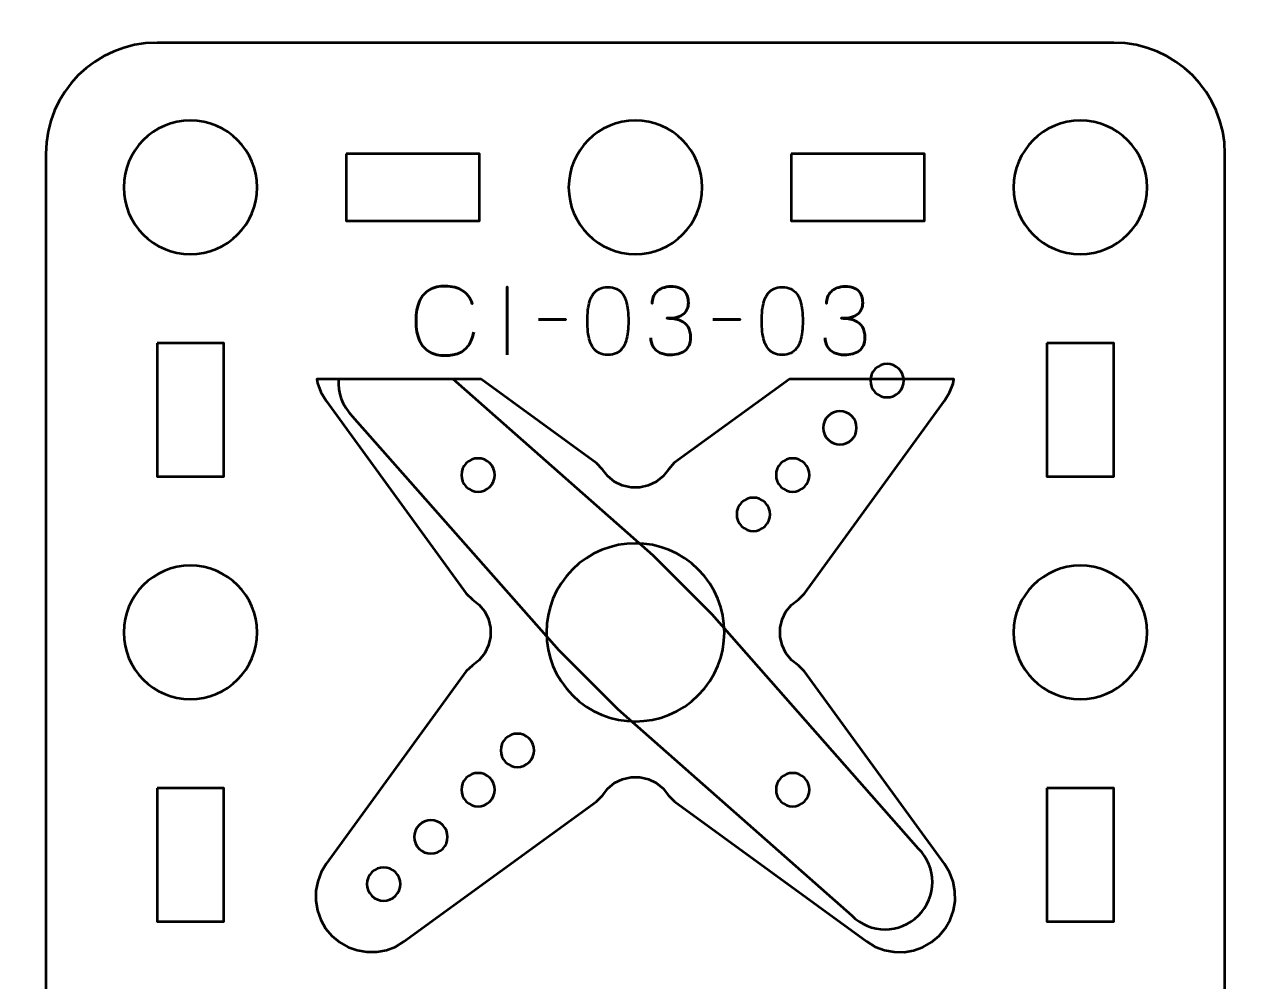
# Model space of a CAD drawing. Header units: centimetres. Extents: x -21 to 0, y -29.7 to 0.
# Drawn here: x -17.05 to -11.5, y -23.82 to -19.52 of the extents above; entities that cross this region are included whole.
import ezdxf

# ---------------------------------------------------------------- set-up
doc = ezdxf.new("R2010")
doc.units = ezdxf.units.CM
doc.header["$MEASUREMENT"] = 0
doc.layers.add('Layer 1', color=7, linetype='Continuous')

msp = doc.modelspace()

# ---------------------------------------------------------------- linework, layer by layer
at = {"layer": 'Layer 1', "color": 22, "lineweight": 53}
msp.add_open_spline([(-21.00003, -29.19995), (-21.00003, -29.19995), (-21.00003, -0.49992), (-21.00003, -0.49992), (-21.00003, -0.49992), (-21.00003, -0.22295), (-20.77694, 0.00004), (-20.49994, 0.00004), (-20.49994, 0.00004), (-20.49994, 0.00004), (-0.50008, 0.00004), (-0.50008, 0.00004), (-0.50008, 0.00004), (-0.22294, 0.00004), (0.00002, -0.22295), (0.00002, -0.49992), (0.00002, -0.49992), (0.00002, -0.49992), (0.00002, -29.19995), (0.00002, -29.19995), (0.00002, -29.19995), (0.00002, -29.47695), (-0.22294, -29.70004), (-0.50008, -29.70004), (-0.50008, -29.70004), (-0.50008, -29.70004), (-20.49994, -29.70004), (-20.49994, -29.70004), (-20.49994, -29.70004), (-20.77694, -29.70004), (-21.00003, -29.47695), (-21.00003, -29.19995)], degree=3, knots=[0, 0, 0, 0, 0.125, 0.125, 0.125, 0.125, 0.25, 0.25, 0.25, 0.25, 0.375, 0.375, 0.375, 0.375, 0.5, 0.5, 0.5, 0.5, 0.625, 0.625, 0.625, 0.625, 0.75, 0.75, 0.75, 0.75, 0.875, 0.875, 0.875, 0.875, 1, 1, 1, 1], dxfattribs=at)
at = {"layer": 'Layer 1', "color": 2, "lineweight": 53}
msp.add_open_spline([(-16.44994, -19.59997), (-16.44994, -19.59997), (-12.15007, -19.59997), (-12.15007, -19.59997), (-12.15007, -19.59997), (-11.87293, -19.59997), (-11.64997, -19.82306), (-11.64997, -20.10006), (-11.64997, -20.10006), (-11.64997, -20.10006), (-11.64997, -24.39993), (-11.64997, -24.39993), (-11.64997, -24.39993), (-11.64997, -24.67707), (-11.87293, -24.90003), (-12.15007, -24.90003), (-12.15007, -24.90003), (-12.15007, -24.90003), (-16.44994, -24.90003), (-16.44994, -24.90003), (-16.44994, -24.90003), (-16.72694, -24.90003), (-16.95003, -24.67707), (-16.95003, -24.39993), (-16.95003, -24.39993), (-16.95003, -24.39993), (-16.95003, -20.10006), (-16.95003, -20.10006), (-16.95003, -20.10006), (-16.95003, -19.82306), (-16.72694, -19.59997), (-16.44994, -19.59997)], degree=3, knots=[0, 0, 0, 0, 0.125, 0.125, 0.125, 0.125, 0.25, 0.25, 0.25, 0.25, 0.375, 0.375, 0.375, 0.375, 0.5, 0.5, 0.5, 0.5, 0.625, 0.625, 0.625, 0.625, 0.75, 0.75, 0.75, 0.75, 0.875, 0.875, 0.875, 0.875, 1, 1, 1, 1], dxfattribs=at)
at = {"layer": 'Layer 1', "lineweight": 53}
for points in [[(-16, -20.25), (-16, -20.41577), (-16.13423, -20.55), (-16.30001, -20.55), (-16.30001, -20.55), (-16.46567, -20.55), (-16.60001, -20.41577), (-16.60001, -20.25), (-16.60001, -20.25), (-16.60001, -20.08433), (-16.46567, -19.94999), (-16.30001, -19.94999), (-16.30001, -19.94999), (-16.13423, -19.94999), (-16, -20.08433), (-16, -20.25)], [(-13.99993, -20.25), (-13.99993, -20.41577), (-14.1343, -20.55), (-14.29993, -20.55), (-14.29993, -20.55), (-14.4657, -20.55), (-14.59993, -20.41577), (-14.59993, -20.25), (-14.59993, -20.25), (-14.59993, -20.08433), (-14.4657, -19.94999), (-14.29993, -19.94999), (-14.29993, -19.94999), (-14.1343, -19.94999), (-13.99993, -20.08433), (-13.99993, -20.25)], [(-12, -20.25), (-12, -20.41577), (-12.13433, -20.55), (-12.3, -20.55), (-12.3, -20.55), (-12.46563, -20.55), (-12.6, -20.41577), (-12.6, -20.25), (-12.6, -20.25), (-12.6, -20.08433), (-12.46563, -19.94999), (-12.3, -19.94999), (-12.3, -19.94999), (-12.13433, -19.94999), (-12, -20.08433), (-12, -20.25)], [(-15.59999, -20.10006), (-15.59999, -20.10006), (-14.99998, -20.10006), (-14.99998, -20.10006), (-14.99998, -20.10006), (-14.99998, -20.10006), (-14.99998, -20.40007), (-14.99998, -20.40007), (-14.99998, -20.40007), (-14.99998, -20.40007), (-15.59999, -20.40007), (-15.59999, -20.40007), (-15.59999, -20.40007), (-15.59999, -20.40007), (-15.59999, -20.10006), (-15.59999, -20.10006)], [(-13.60002, -20.10006), (-13.60002, -20.10006), (-13.00002, -20.10006), (-13.00002, -20.10006), (-13.00002, -20.10006), (-13.00002, -20.10006), (-13.00002, -20.40007), (-13.00002, -20.40007), (-13.00002, -20.40007), (-13.00002, -20.40007), (-13.60002, -20.40007), (-13.60002, -20.40007), (-13.60002, -20.40007), (-13.60002, -20.40007), (-13.60002, -20.10006), (-13.60002, -20.10006)], [(-16.44994, -20.95001), (-16.44994, -20.95001), (-16.14993, -20.95001), (-16.14993, -20.95001), (-16.14993, -20.95001), (-16.14993, -20.95001), (-16.14993, -21.55002), (-16.14993, -21.55002), (-16.14993, -21.55002), (-16.14993, -21.55002), (-16.44994, -21.55002), (-16.44994, -21.55002), (-16.44994, -21.55002), (-16.44994, -21.55002), (-16.44994, -20.95001), (-16.44994, -20.95001)], [(-12.45007, -20.95001), (-12.45007, -20.95001), (-12.15007, -20.95001), (-12.15007, -20.95001), (-12.15007, -20.95001), (-12.15007, -20.95001), (-12.15007, -21.55002), (-12.15007, -21.55002), (-12.15007, -21.55002), (-12.15007, -21.55002), (-12.45007, -21.55002), (-12.45007, -21.55002), (-12.45007, -21.55002), (-12.45007, -21.55002), (-12.45007, -20.95001), (-12.45007, -20.95001)], [(-16, -22.25007), (-16, -22.4157), (-16.13423, -22.55007), (-16.30001, -22.55007), (-16.30001, -22.55007), (-16.46567, -22.55007), (-16.60001, -22.4157), (-16.60001, -22.25007), (-16.60001, -22.25007), (-16.60001, -22.0843), (-16.46567, -21.95007), (-16.30001, -21.95007), (-16.30001, -21.95007), (-16.13423, -21.95007), (-16, -22.0843), (-16, -22.25007)], [(-12, -22.25007), (-12, -22.4157), (-12.13433, -22.55007), (-12.3, -22.55007), (-12.3, -22.55007), (-12.46563, -22.55007), (-12.6, -22.4157), (-12.6, -22.25007), (-12.6, -22.25007), (-12.6, -22.0843), (-12.46563, -21.95007), (-12.3, -21.95007), (-12.3, -21.95007), (-12.13433, -21.95007), (-12, -22.0843), (-12, -22.25007)], [(-16.44994, -22.94998), (-16.44994, -22.94998), (-16.14993, -22.94998), (-16.14993, -22.94998), (-16.14993, -22.94998), (-16.14993, -22.94998), (-16.14993, -23.54998), (-16.14993, -23.54998), (-16.14993, -23.54998), (-16.14993, -23.54998), (-16.44994, -23.54998), (-16.44994, -23.54998), (-16.44994, -23.54998), (-16.44994, -23.54998), (-16.44994, -22.94998), (-16.44994, -22.94998)], [(-12.45007, -22.94998), (-12.45007, -22.94998), (-12.15007, -22.94998), (-12.15007, -22.94998), (-12.15007, -22.94998), (-12.15007, -22.94998), (-12.15007, -23.54998), (-12.15007, -23.54998), (-12.15007, -23.54998), (-12.15007, -23.54998), (-12.45007, -23.54998), (-12.45007, -23.54998), (-12.45007, -23.54998), (-12.45007, -23.54998), (-12.45007, -22.94998), (-12.45007, -22.94998)]]:
    msp.add_open_spline(points, degree=3, knots=[0, 0, 0, 0, 0.25, 0.25, 0.25, 0.25, 0.5, 0.5, 0.5, 0.5, 0.75, 0.75, 0.75, 0.75, 1, 1, 1, 1], dxfattribs=at)
at = {"layer": 'Layer 1', "color": 30, "lineweight": 53}
for points, knots in [([(-15.02668, -20.90037), (-15.0312, -20.92457), (-15.0391, -20.94454), (-15.05018, -20.9602), (-15.05018, -20.9602), (-15.06132, -20.9758), (-15.07558, -20.98737), (-15.09293, -20.99492), (-15.09293, -20.99492), (-15.11022, -21.00247), (-15.13054, -21.00628), (-15.15368, -21.00621), (-15.15368, -21.00621), (-15.18183, -21.00628), (-15.20575, -21.00084), (-15.22537, -20.98977), (-15.22537, -20.98977), (-15.24498, -20.97876), (-15.25994, -20.96176), (-15.27024, -20.93869), (-15.27024, -20.93869), (-15.28054, -20.91561), (-15.28569, -20.88605), (-15.28576, -20.85), (-15.28576, -20.85), (-15.28569, -20.81409), (-15.28054, -20.78459), (-15.27024, -20.76152), (-15.27024, -20.76152), (-15.25994, -20.73845), (-15.24498, -20.72138), (-15.22537, -20.7103), (-15.22537, -20.7103), (-15.20575, -20.69922), (-15.18183, -20.69372), (-15.15368, -20.69379), (-15.15368, -20.69379), (-15.12355, -20.69372), (-15.0983, -20.70014), (-15.07798, -20.71305), (-15.07798, -20.71305), (-15.05773, -20.72596), (-15.04284, -20.74593), (-15.03346, -20.77295), (-15.03346, -20.77295), (-15.04284, -20.74593), (-15.05773, -20.72596), (-15.07798, -20.71305), (-15.07798, -20.71305), (-15.0983, -20.70014), (-15.12355, -20.69372), (-15.15368, -20.69379), (-15.15368, -20.69379), (-15.18183, -20.69372), (-15.20575, -20.69922), (-15.22537, -20.7103), (-15.22537, -20.7103), (-15.24498, -20.72138), (-15.25994, -20.73845), (-15.27024, -20.76152), (-15.27024, -20.76152), (-15.28054, -20.78459), (-15.28569, -20.81409), (-15.28576, -20.85), (-15.28576, -20.85), (-15.28569, -20.88605), (-15.28054, -20.91561), (-15.27024, -20.93869), (-15.27024, -20.93869), (-15.25994, -20.96176), (-15.24498, -20.97876), (-15.22537, -20.98977), (-15.22537, -20.98977), (-15.20575, -21.00084), (-15.18183, -21.00628), (-15.15368, -21.00621), (-15.15368, -21.00621), (-15.13054, -21.00628), (-15.11022, -21.00247), (-15.09293, -20.99492), (-15.09293, -20.99492), (-15.07558, -20.98737), (-15.06132, -20.9758), (-15.05018, -20.9602), (-15.05018, -20.9602), (-15.0391, -20.94454), (-15.0312, -20.92457), (-15.02668, -20.90037)], [0, 0, 0, 0, 0.0454545, 0.0454545, 0.0454545, 0.0454545, 0.0909091, 0.0909091, 0.0909091, 0.0909091, 0.1363636, 0.1363636, 0.1363636, 0.1363636, 0.1818182, 0.1818182, 0.1818182, 0.1818182, 0.2272727, 0.2272727, 0.2272727, 0.2272727, 0.2727273, 0.2727273, 0.2727273, 0.2727273, 0.3181818, 0.3181818, 0.3181818, 0.3181818, 0.3636364, 0.3636364, 0.3636364, 0.3636364, 0.4090909, 0.4090909, 0.4090909, 0.4090909, 0.4545455, 0.4545455, 0.4545455, 0.4545455, 0.5, 0.5, 0.5, 0.5, 0.5454545, 0.5454545, 0.5454545, 0.5454545, 0.5909091, 0.5909091, 0.5909091, 0.5909091, 0.6363636, 0.6363636, 0.6363636, 0.6363636, 0.6818182, 0.6818182, 0.6818182, 0.6818182, 0.7272727, 0.7272727, 0.7272727, 0.7272727, 0.7727273, 0.7727273, 0.7727273, 0.7727273, 0.8181818, 0.8181818, 0.8181818, 0.8181818, 0.8636364, 0.8636364, 0.8636364, 0.8636364, 0.9090909, 0.9090909, 0.9090909, 0.9090909, 0.9545455, 0.9545455, 0.9545455, 0.9545455, 1, 1, 1, 1]), ([(-14.87682, -21.00282), (-14.87682, -21.00282), (-14.87682, -20.6976), (-14.87682, -20.6976), (-14.87682, -20.6976), (-14.87682, -20.6976), (-14.87682, -21.00282), (-14.87682, -21.00282)], [0, 0, 0, 0, 0.5, 0.5, 0.5, 0.5, 1, 1, 1, 1]), ([(-14.42343, -21.00282), (-14.40862, -21.00275), (-14.39585, -21.00014), (-14.38519, -20.99506), (-14.38519, -20.99506), (-14.37461, -20.98998), (-14.36579, -20.98271), (-14.35874, -20.97347), (-14.35874, -20.97347), (-14.35175, -20.96416), (-14.34625, -20.95315), (-14.34216, -20.94045), (-14.34216, -20.94045), (-14.33813, -20.92775), (-14.33524, -20.91385), (-14.33362, -20.89861), (-14.33362, -20.89861), (-14.33192, -20.88337), (-14.33108, -20.86735), (-14.33115, -20.85042), (-14.33115, -20.85042), (-14.33108, -20.83356), (-14.33192, -20.81754), (-14.33362, -20.80237), (-14.33362, -20.80237), (-14.33524, -20.7872), (-14.33813, -20.77323), (-14.34216, -20.76053), (-14.34216, -20.76053), (-14.34625, -20.7479), (-14.35175, -20.7369), (-14.35874, -20.72751), (-14.35874, -20.72751), (-14.36579, -20.7182), (-14.37461, -20.71093), (-14.38519, -20.70585), (-14.38519, -20.70585), (-14.39585, -20.7007), (-14.40862, -20.69809), (-14.42343, -20.69802), (-14.42343, -20.69802), (-14.43825, -20.69809), (-14.45102, -20.7007), (-14.46168, -20.70585), (-14.46168, -20.70585), (-14.47226, -20.71093), (-14.48108, -20.7182), (-14.48813, -20.72751), (-14.48813, -20.72751), (-14.49512, -20.7369), (-14.50062, -20.7479), (-14.50471, -20.76053), (-14.50471, -20.76053), (-14.50874, -20.77323), (-14.51163, -20.7872), (-14.51325, -20.80237), (-14.51325, -20.80237), (-14.51494, -20.81754), (-14.51579, -20.83356), (-14.51572, -20.85042), (-14.51572, -20.85042), (-14.51579, -20.86735), (-14.51494, -20.88337), (-14.51325, -20.89861), (-14.51325, -20.89861), (-14.51163, -20.91385), (-14.50874, -20.92775), (-14.50471, -20.94045), (-14.50471, -20.94045), (-14.50062, -20.95315), (-14.49512, -20.96416), (-14.48813, -20.97347), (-14.48813, -20.97347), (-14.48108, -20.98271), (-14.47226, -20.98998), (-14.46168, -20.99506), (-14.46168, -20.99506), (-14.45102, -21.00014), (-14.43825, -21.00275), (-14.42343, -21.00282)], [0, 0, 0, 0, 0.05, 0.05, 0.05, 0.05, 0.1, 0.1, 0.1, 0.1, 0.15, 0.15, 0.15, 0.15, 0.2, 0.2, 0.2, 0.2, 0.25, 0.25, 0.25, 0.25, 0.3, 0.3, 0.3, 0.3, 0.35, 0.35, 0.35, 0.35, 0.4, 0.4, 0.4, 0.4, 0.45, 0.45, 0.45, 0.45, 0.5, 0.5, 0.5, 0.5, 0.55, 0.55, 0.55, 0.55, 0.6, 0.6, 0.6, 0.6, 0.65, 0.65, 0.65, 0.65, 0.7, 0.7, 0.7, 0.7, 0.75, 0.75, 0.75, 0.75, 0.8, 0.8, 0.8, 0.8, 0.85, 0.85, 0.85, 0.85, 0.9, 0.9, 0.9, 0.9, 0.95, 0.95, 0.95, 0.95, 1, 1, 1, 1]), ([(-14.42343, -21.00282), (-14.40862, -21.00275), (-14.39585, -21.00014), (-14.38519, -20.99506), (-14.38519, -20.99506), (-14.37461, -20.98998), (-14.36579, -20.98271), (-14.35874, -20.97347), (-14.35874, -20.97347), (-14.35175, -20.96416), (-14.34625, -20.95315), (-14.34216, -20.94045), (-14.34216, -20.94045), (-14.33813, -20.92775), (-14.33524, -20.91385), (-14.33362, -20.89861), (-14.33362, -20.89861), (-14.33192, -20.88337), (-14.33108, -20.86735), (-14.33115, -20.85042), (-14.33115, -20.85042), (-14.33108, -20.83356), (-14.33192, -20.81754), (-14.33362, -20.80237), (-14.33362, -20.80237), (-14.33524, -20.7872), (-14.33813, -20.77323), (-14.34216, -20.76053), (-14.34216, -20.76053), (-14.34625, -20.7479), (-14.35175, -20.7369), (-14.35874, -20.72751), (-14.35874, -20.72751), (-14.36579, -20.7182), (-14.37461, -20.71093), (-14.38519, -20.70585), (-14.38519, -20.70585), (-14.39585, -20.7007), (-14.40862, -20.69809), (-14.42343, -20.69802), (-14.42343, -20.69802), (-14.43825, -20.69809), (-14.45102, -20.7007), (-14.46168, -20.70585), (-14.46168, -20.70585), (-14.47226, -20.71093), (-14.48108, -20.7182), (-14.48813, -20.72751), (-14.48813, -20.72751), (-14.49512, -20.7369), (-14.50062, -20.7479), (-14.50471, -20.76053), (-14.50471, -20.76053), (-14.50874, -20.77323), (-14.51163, -20.7872), (-14.51325, -20.80237), (-14.51325, -20.80237), (-14.51494, -20.81754), (-14.51579, -20.83356), (-14.51572, -20.85042), (-14.51572, -20.85042), (-14.51579, -20.86735), (-14.51494, -20.88337), (-14.51325, -20.89861), (-14.51325, -20.89861), (-14.51163, -20.91385), (-14.50874, -20.92775), (-14.50471, -20.94045), (-14.50471, -20.94045), (-14.50062, -20.95315), (-14.49512, -20.96416), (-14.48813, -20.97347), (-14.48813, -20.97347), (-14.48108, -20.98271), (-14.47226, -20.98998), (-14.46168, -20.99506), (-14.46168, -20.99506), (-14.45102, -21.00014), (-14.43825, -21.00275), (-14.42343, -21.00282)], [0, 0, 0, 0, 0.05, 0.05, 0.05, 0.05, 0.1, 0.1, 0.1, 0.1, 0.15, 0.15, 0.15, 0.15, 0.2, 0.2, 0.2, 0.2, 0.25, 0.25, 0.25, 0.25, 0.3, 0.3, 0.3, 0.3, 0.35, 0.35, 0.35, 0.35, 0.4, 0.4, 0.4, 0.4, 0.45, 0.45, 0.45, 0.45, 0.5, 0.5, 0.5, 0.5, 0.55, 0.55, 0.55, 0.55, 0.6, 0.6, 0.6, 0.6, 0.65, 0.65, 0.65, 0.65, 0.7, 0.7, 0.7, 0.7, 0.75, 0.75, 0.75, 0.75, 0.8, 0.8, 0.8, 0.8, 0.85, 0.85, 0.85, 0.85, 0.9, 0.9, 0.9, 0.9, 0.95, 0.95, 0.95, 0.95, 1, 1, 1, 1]), ([(-14.23082, -20.9262), (-14.23075, -20.94144), (-14.22722, -20.9547), (-14.22024, -20.9662), (-14.22024, -20.9662), (-14.21325, -20.97763), (-14.2033, -20.98659), (-14.19032, -20.99301), (-14.19032, -20.99301), (-14.17734, -20.99943), (-14.16175, -21.00268), (-14.14361, -21.00282), (-14.14361, -21.00282), (-14.13, -21.00282), (-14.11765, -21.00141), (-14.10643, -20.99845), (-14.10643, -20.99845), (-14.09528, -20.99548), (-14.08569, -20.9909), (-14.07757, -20.98462), (-14.07757, -20.98462), (-14.06946, -20.97834), (-14.06325, -20.97022), (-14.05881, -20.96035), (-14.05881, -20.96035), (-14.05443, -20.9504), (-14.05225, -20.93847), (-14.05218, -20.9245), (-14.05218, -20.9245), (-14.0521, -20.90588), (-14.05591, -20.89014), (-14.06346, -20.87737), (-14.06346, -20.87737), (-14.07101, -20.8646), (-14.08273, -20.85501), (-14.09846, -20.84845), (-14.09846, -20.84845), (-14.11419, -20.84188), (-14.13437, -20.83857), (-14.15885, -20.83857), (-14.15885, -20.83857), (-14.14058, -20.83864), (-14.12527, -20.83695), (-14.11278, -20.83349), (-14.11278, -20.83349), (-14.10036, -20.83003), (-14.09042, -20.82516), (-14.08294, -20.81881), (-14.08294, -20.81881), (-14.07546, -20.81253), (-14.07003, -20.80505), (-14.06678, -20.79645), (-14.06678, -20.79645), (-14.06346, -20.78791), (-14.06184, -20.77853), (-14.06191, -20.7683), (-14.06191, -20.7683), (-14.06184, -20.75806), (-14.06325, -20.74861), (-14.06607, -20.73986), (-14.06607, -20.73986), (-14.06883, -20.73111), (-14.07334, -20.72342), (-14.07948, -20.71686), (-14.07948, -20.71686), (-14.08562, -20.7103), (-14.09373, -20.70515), (-14.10368, -20.70148), (-14.10368, -20.70148), (-14.1137, -20.69781), (-14.12591, -20.69598), (-14.14023, -20.69591), (-14.14023, -20.69591), (-14.15448, -20.69598), (-14.16697, -20.69809), (-14.17755, -20.70219), (-14.17755, -20.70219), (-14.18821, -20.70628), (-14.19695, -20.71185), (-14.20401, -20.71898), (-14.20401, -20.71898), (-14.21099, -20.7261), (-14.21622, -20.73422), (-14.21967, -20.74339), (-14.21967, -20.74339), (-14.2232, -20.75256), (-14.22489, -20.7623), (-14.22489, -20.77253), (-14.22489, -20.77253), (-14.22489, -20.7623), (-14.2232, -20.75256), (-14.21967, -20.74339), (-14.21967, -20.74339), (-14.21622, -20.73422), (-14.21099, -20.7261), (-14.20401, -20.71898), (-14.20401, -20.71898), (-14.19695, -20.71185), (-14.18821, -20.70628), (-14.17755, -20.70219), (-14.17755, -20.70219), (-14.16697, -20.69809), (-14.15448, -20.69598), (-14.14023, -20.69591), (-14.14023, -20.69591), (-14.12591, -20.69598), (-14.1137, -20.69781), (-14.10368, -20.70148), (-14.10368, -20.70148), (-14.09373, -20.70515), (-14.08562, -20.7103), (-14.07948, -20.71686), (-14.07948, -20.71686), (-14.07334, -20.72342), (-14.06883, -20.73111), (-14.06607, -20.73986), (-14.06607, -20.73986), (-14.06325, -20.74861), (-14.06184, -20.75806), (-14.06191, -20.7683), (-14.06191, -20.7683), (-14.06184, -20.77853), (-14.06346, -20.78791), (-14.06678, -20.79645), (-14.06678, -20.79645), (-14.07003, -20.80505), (-14.07546, -20.81253), (-14.08294, -20.81881), (-14.08294, -20.81881), (-14.09042, -20.82516), (-14.10036, -20.83003), (-14.11278, -20.83349), (-14.11278, -20.83349), (-14.12527, -20.83695), (-14.14058, -20.83864), (-14.15885, -20.83857), (-14.15885, -20.83857), (-14.13437, -20.83857), (-14.11419, -20.84188), (-14.09846, -20.84845), (-14.09846, -20.84845), (-14.08273, -20.85501), (-14.07101, -20.8646), (-14.06346, -20.87737), (-14.06346, -20.87737), (-14.05591, -20.89014), (-14.0521, -20.90588), (-14.05218, -20.9245), (-14.05218, -20.9245), (-14.05225, -20.93847), (-14.05443, -20.9504), (-14.05881, -20.96035), (-14.05881, -20.96035), (-14.06325, -20.97022), (-14.06946, -20.97834), (-14.07757, -20.98462), (-14.07757, -20.98462), (-14.08569, -20.9909), (-14.09528, -20.99548), (-14.10643, -20.99845), (-14.10643, -20.99845), (-14.11765, -21.00141), (-14.13, -21.00282), (-14.14361, -21.00282), (-14.14361, -21.00282), (-14.16175, -21.00268), (-14.17734, -20.99943), (-14.19032, -20.99301), (-14.19032, -20.99301), (-14.2033, -20.98659), (-14.21325, -20.97763), (-14.22024, -20.9662), (-14.22024, -20.9662), (-14.22722, -20.9547), (-14.23075, -20.94144), (-14.23082, -20.9262)], [0, 0, 0, 0, 0.0227273, 0.0227273, 0.0227273, 0.0227273, 0.0454545, 0.0454545, 0.0454545, 0.0454545, 0.0681818, 0.0681818, 0.0681818, 0.0681818, 0.0909091, 0.0909091, 0.0909091, 0.0909091, 0.1136364, 0.1136364, 0.1136364, 0.1136364, 0.1363636, 0.1363636, 0.1363636, 0.1363636, 0.1590909, 0.1590909, 0.1590909, 0.1590909, 0.1818182, 0.1818182, 0.1818182, 0.1818182, 0.2045455, 0.2045455, 0.2045455, 0.2045455, 0.2272727, 0.2272727, 0.2272727, 0.2272727, 0.25, 0.25, 0.25, 0.25, 0.2727273, 0.2727273, 0.2727273, 0.2727273, 0.2954545, 0.2954545, 0.2954545, 0.2954545, 0.3181818, 0.3181818, 0.3181818, 0.3181818, 0.3409091, 0.3409091, 0.3409091, 0.3409091, 0.3636364, 0.3636364, 0.3636364, 0.3636364, 0.3863636, 0.3863636, 0.3863636, 0.3863636, 0.4090909, 0.4090909, 0.4090909, 0.4090909, 0.4318182, 0.4318182, 0.4318182, 0.4318182, 0.4545455, 0.4545455, 0.4545455, 0.4545455, 0.4772727, 0.4772727, 0.4772727, 0.4772727, 0.5, 0.5, 0.5, 0.5, 0.5227273, 0.5227273, 0.5227273, 0.5227273, 0.5454545, 0.5454545, 0.5454545, 0.5454545, 0.5681818, 0.5681818, 0.5681818, 0.5681818, 0.5909091, 0.5909091, 0.5909091, 0.5909091, 0.6136364, 0.6136364, 0.6136364, 0.6136364, 0.6363636, 0.6363636, 0.6363636, 0.6363636, 0.6590909, 0.6590909, 0.6590909, 0.6590909, 0.6818182, 0.6818182, 0.6818182, 0.6818182, 0.7045455, 0.7045455, 0.7045455, 0.7045455, 0.7272727, 0.7272727, 0.7272727, 0.7272727, 0.75, 0.75, 0.75, 0.75, 0.7727273, 0.7727273, 0.7727273, 0.7727273, 0.7954545, 0.7954545, 0.7954545, 0.7954545, 0.8181818, 0.8181818, 0.8181818, 0.8181818, 0.8409091, 0.8409091, 0.8409091, 0.8409091, 0.8636364, 0.8636364, 0.8636364, 0.8636364, 0.8863636, 0.8863636, 0.8863636, 0.8863636, 0.9090909, 0.9090909, 0.9090909, 0.9090909, 0.9318182, 0.9318182, 0.9318182, 0.9318182, 0.9545455, 0.9545455, 0.9545455, 0.9545455, 0.9772727, 0.9772727, 0.9772727, 0.9772727, 1, 1, 1, 1]), ([(-13.63985, -21.00282), (-13.62504, -21.00275), (-13.61227, -21.00014), (-13.60161, -20.99506), (-13.60161, -20.99506), (-13.59103, -20.98998), (-13.58221, -20.98271), (-13.57516, -20.97347), (-13.57516, -20.97347), (-13.56817, -20.96416), (-13.56267, -20.95315), (-13.55858, -20.94045), (-13.55858, -20.94045), (-13.55455, -20.92775), (-13.55166, -20.91385), (-13.55004, -20.89861), (-13.55004, -20.89861), (-13.54834, -20.88337), (-13.5475, -20.86735), (-13.54757, -20.85042), (-13.54757, -20.85042), (-13.5475, -20.83356), (-13.54834, -20.81754), (-13.55004, -20.80237), (-13.55004, -20.80237), (-13.55166, -20.7872), (-13.55455, -20.77323), (-13.55858, -20.76053), (-13.55858, -20.76053), (-13.56267, -20.7479), (-13.56817, -20.7369), (-13.57516, -20.72751), (-13.57516, -20.72751), (-13.58221, -20.7182), (-13.59103, -20.71093), (-13.60161, -20.70585), (-13.60161, -20.70585), (-13.61227, -20.7007), (-13.62504, -20.69809), (-13.63985, -20.69802), (-13.63985, -20.69802), (-13.65467, -20.69809), (-13.66744, -20.7007), (-13.6781, -20.70585), (-13.6781, -20.70585), (-13.68868, -20.71093), (-13.6975, -20.7182), (-13.70455, -20.72751), (-13.70455, -20.72751), (-13.71154, -20.7369), (-13.71704, -20.7479), (-13.72113, -20.76053), (-13.72113, -20.76053), (-13.72516, -20.77323), (-13.72805, -20.7872), (-13.72967, -20.80237), (-13.72967, -20.80237), (-13.73136, -20.81754), (-13.73221, -20.83356), (-13.73214, -20.85042), (-13.73214, -20.85042), (-13.73221, -20.86735), (-13.73136, -20.88337), (-13.72967, -20.89861), (-13.72967, -20.89861), (-13.72805, -20.91385), (-13.72516, -20.92775), (-13.72113, -20.94045), (-13.72113, -20.94045), (-13.71704, -20.95315), (-13.71154, -20.96416), (-13.70455, -20.97347), (-13.70455, -20.97347), (-13.6975, -20.98271), (-13.68868, -20.98998), (-13.6781, -20.99506), (-13.6781, -20.99506), (-13.66744, -21.00014), (-13.65467, -21.00275), (-13.63985, -21.00282)], [0, 0, 0, 0, 0.05, 0.05, 0.05, 0.05, 0.1, 0.1, 0.1, 0.1, 0.15, 0.15, 0.15, 0.15, 0.2, 0.2, 0.2, 0.2, 0.25, 0.25, 0.25, 0.25, 0.3, 0.3, 0.3, 0.3, 0.35, 0.35, 0.35, 0.35, 0.4, 0.4, 0.4, 0.4, 0.45, 0.45, 0.45, 0.45, 0.5, 0.5, 0.5, 0.5, 0.55, 0.55, 0.55, 0.55, 0.6, 0.6, 0.6, 0.6, 0.65, 0.65, 0.65, 0.65, 0.7, 0.7, 0.7, 0.7, 0.75, 0.75, 0.75, 0.75, 0.8, 0.8, 0.8, 0.8, 0.85, 0.85, 0.85, 0.85, 0.9, 0.9, 0.9, 0.9, 0.95, 0.95, 0.95, 0.95, 1, 1, 1, 1]), ([(-13.63985, -21.00282), (-13.62504, -21.00275), (-13.61227, -21.00014), (-13.60161, -20.99506), (-13.60161, -20.99506), (-13.59103, -20.98998), (-13.58221, -20.98271), (-13.57516, -20.97347), (-13.57516, -20.97347), (-13.56817, -20.96416), (-13.56267, -20.95315), (-13.55858, -20.94045), (-13.55858, -20.94045), (-13.55455, -20.92775), (-13.55166, -20.91385), (-13.55004, -20.89861), (-13.55004, -20.89861), (-13.54834, -20.88337), (-13.5475, -20.86735), (-13.54757, -20.85042), (-13.54757, -20.85042), (-13.5475, -20.83356), (-13.54834, -20.81754), (-13.55004, -20.80237), (-13.55004, -20.80237), (-13.55166, -20.7872), (-13.55455, -20.77323), (-13.55858, -20.76053), (-13.55858, -20.76053), (-13.56267, -20.7479), (-13.56817, -20.7369), (-13.57516, -20.72751), (-13.57516, -20.72751), (-13.58221, -20.7182), (-13.59103, -20.71093), (-13.60161, -20.70585), (-13.60161, -20.70585), (-13.61227, -20.7007), (-13.62504, -20.69809), (-13.63985, -20.69802), (-13.63985, -20.69802), (-13.65467, -20.69809), (-13.66744, -20.7007), (-13.6781, -20.70585), (-13.6781, -20.70585), (-13.68868, -20.71093), (-13.6975, -20.7182), (-13.70455, -20.72751), (-13.70455, -20.72751), (-13.71154, -20.7369), (-13.71704, -20.7479), (-13.72113, -20.76053), (-13.72113, -20.76053), (-13.72516, -20.77323), (-13.72805, -20.7872), (-13.72967, -20.80237), (-13.72967, -20.80237), (-13.73136, -20.81754), (-13.73221, -20.83356), (-13.73214, -20.85042), (-13.73214, -20.85042), (-13.73221, -20.86735), (-13.73136, -20.88337), (-13.72967, -20.89861), (-13.72967, -20.89861), (-13.72805, -20.91385), (-13.72516, -20.92775), (-13.72113, -20.94045), (-13.72113, -20.94045), (-13.71704, -20.95315), (-13.71154, -20.96416), (-13.70455, -20.97347), (-13.70455, -20.97347), (-13.6975, -20.98271), (-13.68868, -20.98998), (-13.6781, -20.99506), (-13.6781, -20.99506), (-13.66744, -21.00014), (-13.65467, -21.00275), (-13.63985, -21.00282)], [0, 0, 0, 0, 0.05, 0.05, 0.05, 0.05, 0.1, 0.1, 0.1, 0.1, 0.15, 0.15, 0.15, 0.15, 0.2, 0.2, 0.2, 0.2, 0.25, 0.25, 0.25, 0.25, 0.3, 0.3, 0.3, 0.3, 0.35, 0.35, 0.35, 0.35, 0.4, 0.4, 0.4, 0.4, 0.45, 0.45, 0.45, 0.45, 0.5, 0.5, 0.5, 0.5, 0.55, 0.55, 0.55, 0.55, 0.6, 0.6, 0.6, 0.6, 0.65, 0.65, 0.65, 0.65, 0.7, 0.7, 0.7, 0.7, 0.75, 0.75, 0.75, 0.75, 0.8, 0.8, 0.8, 0.8, 0.85, 0.85, 0.85, 0.85, 0.9, 0.9, 0.9, 0.9, 0.95, 0.95, 0.95, 0.95, 1, 1, 1, 1]), ([(-13.44724, -20.9262), (-13.44717, -20.94144), (-13.44364, -20.9547), (-13.43666, -20.9662), (-13.43666, -20.9662), (-13.42967, -20.97763), (-13.41972, -20.98659), (-13.40674, -20.99301), (-13.40674, -20.99301), (-13.39376, -20.99943), (-13.37817, -21.00268), (-13.36003, -21.00282), (-13.36003, -21.00282), (-13.34642, -21.00282), (-13.33407, -21.00141), (-13.32285, -20.99845), (-13.32285, -20.99845), (-13.3117, -20.99548), (-13.30211, -20.9909), (-13.29399, -20.98462), (-13.29399, -20.98462), (-13.28588, -20.97834), (-13.27967, -20.97022), (-13.27523, -20.96035), (-13.27523, -20.96035), (-13.27085, -20.9504), (-13.26867, -20.93847), (-13.2686, -20.9245), (-13.2686, -20.9245), (-13.26852, -20.90588), (-13.27233, -20.89014), (-13.27988, -20.87737), (-13.27988, -20.87737), (-13.28743, -20.8646), (-13.29915, -20.85501), (-13.31488, -20.84845), (-13.31488, -20.84845), (-13.33061, -20.84188), (-13.35079, -20.83857), (-13.37527, -20.83857), (-13.37527, -20.83857), (-13.357, -20.83864), (-13.34169, -20.83695), (-13.3292, -20.83349), (-13.3292, -20.83349), (-13.31678, -20.83003), (-13.30684, -20.82516), (-13.29936, -20.81881), (-13.29936, -20.81881), (-13.29188, -20.81253), (-13.28645, -20.80505), (-13.2832, -20.79645), (-13.2832, -20.79645), (-13.27988, -20.78791), (-13.27826, -20.77853), (-13.27833, -20.7683), (-13.27833, -20.7683), (-13.27826, -20.75806), (-13.27967, -20.74861), (-13.28249, -20.73986), (-13.28249, -20.73986), (-13.28525, -20.73111), (-13.28976, -20.72342), (-13.2959, -20.71686), (-13.2959, -20.71686), (-13.30204, -20.7103), (-13.31015, -20.70515), (-13.3201, -20.70148), (-13.3201, -20.70148), (-13.33012, -20.69781), (-13.34233, -20.69598), (-13.35665, -20.69591), (-13.35665, -20.69591), (-13.3709, -20.69598), (-13.38339, -20.69809), (-13.39397, -20.70219), (-13.39397, -20.70219), (-13.40463, -20.70628), (-13.41337, -20.71185), (-13.42043, -20.71898), (-13.42043, -20.71898), (-13.42741, -20.7261), (-13.43264, -20.73422), (-13.43609, -20.74339), (-13.43609, -20.74339), (-13.43962, -20.75256), (-13.44131, -20.7623), (-13.44131, -20.77253), (-13.44131, -20.77253), (-13.44131, -20.7623), (-13.43962, -20.75256), (-13.43609, -20.74339), (-13.43609, -20.74339), (-13.43264, -20.73422), (-13.42741, -20.7261), (-13.42043, -20.71898), (-13.42043, -20.71898), (-13.41337, -20.71185), (-13.40463, -20.70628), (-13.39397, -20.70219), (-13.39397, -20.70219), (-13.38339, -20.69809), (-13.3709, -20.69598), (-13.35665, -20.69591), (-13.35665, -20.69591), (-13.34233, -20.69598), (-13.33012, -20.69781), (-13.3201, -20.70148), (-13.3201, -20.70148), (-13.31015, -20.70515), (-13.30204, -20.7103), (-13.2959, -20.71686), (-13.2959, -20.71686), (-13.28976, -20.72342), (-13.28525, -20.73111), (-13.28249, -20.73986), (-13.28249, -20.73986), (-13.27967, -20.74861), (-13.27826, -20.75806), (-13.27833, -20.7683), (-13.27833, -20.7683), (-13.27826, -20.77853), (-13.27988, -20.78791), (-13.2832, -20.79645), (-13.2832, -20.79645), (-13.28645, -20.80505), (-13.29188, -20.81253), (-13.29936, -20.81881), (-13.29936, -20.81881), (-13.30684, -20.82516), (-13.31678, -20.83003), (-13.3292, -20.83349), (-13.3292, -20.83349), (-13.34169, -20.83695), (-13.357, -20.83864), (-13.37527, -20.83857), (-13.37527, -20.83857), (-13.35079, -20.83857), (-13.33061, -20.84188), (-13.31488, -20.84845), (-13.31488, -20.84845), (-13.29915, -20.85501), (-13.28743, -20.8646), (-13.27988, -20.87737), (-13.27988, -20.87737), (-13.27233, -20.89014), (-13.26852, -20.90588), (-13.2686, -20.9245), (-13.2686, -20.9245), (-13.26867, -20.93847), (-13.27085, -20.9504), (-13.27523, -20.96035), (-13.27523, -20.96035), (-13.27967, -20.97022), (-13.28588, -20.97834), (-13.29399, -20.98462), (-13.29399, -20.98462), (-13.30211, -20.9909), (-13.3117, -20.99548), (-13.32285, -20.99845), (-13.32285, -20.99845), (-13.33407, -21.00141), (-13.34642, -21.00282), (-13.36003, -21.00282), (-13.36003, -21.00282), (-13.37817, -21.00268), (-13.39376, -20.99943), (-13.40674, -20.99301), (-13.40674, -20.99301), (-13.41972, -20.98659), (-13.42967, -20.97763), (-13.43666, -20.9662), (-13.43666, -20.9662), (-13.44364, -20.9547), (-13.44717, -20.94144), (-13.44724, -20.9262)], [0, 0, 0, 0, 0.0227273, 0.0227273, 0.0227273, 0.0227273, 0.0454545, 0.0454545, 0.0454545, 0.0454545, 0.0681818, 0.0681818, 0.0681818, 0.0681818, 0.0909091, 0.0909091, 0.0909091, 0.0909091, 0.1136364, 0.1136364, 0.1136364, 0.1136364, 0.1363636, 0.1363636, 0.1363636, 0.1363636, 0.1590909, 0.1590909, 0.1590909, 0.1590909, 0.1818182, 0.1818182, 0.1818182, 0.1818182, 0.2045455, 0.2045455, 0.2045455, 0.2045455, 0.2272727, 0.2272727, 0.2272727, 0.2272727, 0.25, 0.25, 0.25, 0.25, 0.2727273, 0.2727273, 0.2727273, 0.2727273, 0.2954545, 0.2954545, 0.2954545, 0.2954545, 0.3181818, 0.3181818, 0.3181818, 0.3181818, 0.3409091, 0.3409091, 0.3409091, 0.3409091, 0.3636364, 0.3636364, 0.3636364, 0.3636364, 0.3863636, 0.3863636, 0.3863636, 0.3863636, 0.4090909, 0.4090909, 0.4090909, 0.4090909, 0.4318182, 0.4318182, 0.4318182, 0.4318182, 0.4545455, 0.4545455, 0.4545455, 0.4545455, 0.4772727, 0.4772727, 0.4772727, 0.4772727, 0.5, 0.5, 0.5, 0.5, 0.5227273, 0.5227273, 0.5227273, 0.5227273, 0.5454545, 0.5454545, 0.5454545, 0.5454545, 0.5681818, 0.5681818, 0.5681818, 0.5681818, 0.5909091, 0.5909091, 0.5909091, 0.5909091, 0.6136364, 0.6136364, 0.6136364, 0.6136364, 0.6363636, 0.6363636, 0.6363636, 0.6363636, 0.6590909, 0.6590909, 0.6590909, 0.6590909, 0.6818182, 0.6818182, 0.6818182, 0.6818182, 0.7045455, 0.7045455, 0.7045455, 0.7045455, 0.7272727, 0.7272727, 0.7272727, 0.7272727, 0.75, 0.75, 0.75, 0.75, 0.7727273, 0.7727273, 0.7727273, 0.7727273, 0.7954545, 0.7954545, 0.7954545, 0.7954545, 0.8181818, 0.8181818, 0.8181818, 0.8181818, 0.8409091, 0.8409091, 0.8409091, 0.8409091, 0.8636364, 0.8636364, 0.8636364, 0.8636364, 0.8863636, 0.8863636, 0.8863636, 0.8863636, 0.9090909, 0.9090909, 0.9090909, 0.9090909, 0.9318182, 0.9318182, 0.9318182, 0.9318182, 0.9545455, 0.9545455, 0.9545455, 0.9545455, 0.9772727, 0.9772727, 0.9772727, 0.9772727, 1, 1, 1, 1]), ([(-14.73585, -20.84322), (-14.73585, -20.84322), (-14.61266, -20.84322), (-14.61266, -20.84322), (-14.61266, -20.84322), (-14.61266, -20.84322), (-14.73585, -20.84322), (-14.73585, -20.84322)], [0, 0, 0, 0, 0.5, 0.5, 0.5, 0.5, 1, 1, 1, 1]), ([(-13.95227, -20.84322), (-13.95227, -20.84322), (-13.82908, -20.84322), (-13.82908, -20.84322), (-13.82908, -20.84322), (-13.82908, -20.84322), (-13.95227, -20.84322), (-13.95227, -20.84322)], [0, 0, 0, 0, 0.5, 0.5, 0.5, 0.5, 1, 1, 1, 1]), ([(-14.99367, -21.11251), (-14.99367, -21.11251), (-14.47531, -21.48937), (-14.47531, -21.48937), (-14.47531, -21.48937), (-14.47531, -21.48937), (-14.44844, -21.51738), (-14.44844, -21.51738), (-14.44844, -21.51738), (-14.44844, -21.51738), (-14.42434, -21.54819), (-14.42434, -21.54819), (-14.42434, -21.54819), (-14.42434, -21.54819), (-14.3941, -21.57283), (-14.3941, -21.57283), (-14.3941, -21.57283), (-14.3941, -21.57283), (-14.35882, -21.5902), (-14.35882, -21.5902), (-14.35882, -21.5902), (-14.35882, -21.5902), (-14.3196, -21.59916), (-14.3196, -21.59916), (-14.3196, -21.59916), (-14.3196, -21.59916), (-14.28039, -21.59914), (-14.28039, -21.59914), (-14.28039, -21.59914), (-14.28039, -21.59914), (-14.24231, -21.59019), (-14.24231, -21.59019), (-14.24231, -21.59019), (-14.24231, -21.59019), (-14.20645, -21.57338), (-14.20645, -21.57338), (-14.20645, -21.57338), (-14.20645, -21.57338), (-14.17565, -21.54818), (-14.17565, -21.54818), (-14.17565, -21.54818), (-14.17565, -21.54818), (-14.15158, -21.51738), (-14.15158, -21.51738), (-14.15158, -21.51738), (-14.15158, -21.51738), (-14.12525, -21.48881), (-14.12525, -21.48881), (-14.12525, -21.48881), (-14.12525, -21.48881), (-13.60674, -21.11251), (-13.60674, -21.11251), (-13.60674, -21.11251), (-13.60674, -21.11251), (-12.86897, -21.11251), (-12.86897, -21.11251), (-12.86897, -21.11251), (-12.86897, -21.11251), (-12.87227, -21.1309), (-12.87227, -21.1309), (-12.87227, -21.1309), (-12.87227, -21.1309), (-12.88738, -21.17178), (-12.88738, -21.17178), (-12.88738, -21.17178), (-12.88738, -21.17178), (-12.91036, -21.20932), (-12.91036, -21.20932), (-12.91036, -21.20932), (-12.91036, -21.20932), (-13.53937, -22.07469), (-13.53937, -22.07469), (-13.53937, -22.07469), (-13.53937, -22.07469), (-13.56737, -22.10159), (-13.56737, -22.10159), (-13.56737, -22.10159), (-13.56737, -22.10159), (-13.59817, -22.12566), (-13.59817, -22.12566), (-13.59817, -22.12566), (-13.59817, -22.12566), (-13.62337, -22.15646), (-13.62337, -22.15646), (-13.62337, -22.15646), (-13.62337, -22.15646), (-13.64018, -22.19232), (-13.64018, -22.19232), (-13.64018, -22.19232), (-13.64018, -22.19232), (-13.64914, -22.23039), (-13.64914, -22.23039), (-13.64914, -22.23039), (-13.64914, -22.23039), (-13.64915, -22.26962), (-13.64915, -22.26962), (-13.64915, -22.26962), (-13.64915, -22.26962), (-13.64075, -22.30827), (-13.64075, -22.30827), (-13.64075, -22.30827), (-13.64075, -22.30827), (-13.62338, -22.34356), (-13.62338, -22.34356), (-13.62338, -22.34356), (-13.62338, -22.34356), (-13.59818, -22.37435), (-13.59818, -22.37435), (-13.59818, -22.37435), (-13.59818, -22.37435), (-13.56737, -22.39844), (-13.56737, -22.39844), (-13.56737, -22.39844), (-13.56737, -22.39844), (-13.53937, -22.42532), (-13.53937, -22.42532), (-13.53937, -22.42532), (-13.53937, -22.42532), (-12.91036, -23.2907), (-12.91036, -23.2907), (-12.91036, -23.2907), (-12.91036, -23.2907), (-12.8874, -23.32822), (-12.8874, -23.32822), (-12.8874, -23.32822), (-12.8874, -23.32822), (-12.8717, -23.36966), (-12.8717, -23.36966), (-12.8717, -23.36966), (-12.8717, -23.36966), (-12.86388, -23.41336), (-12.86388, -23.41336), (-12.86388, -23.41336), (-12.86388, -23.41336), (-12.86331, -23.4576), (-12.86331, -23.4576), (-12.86331, -23.4576), (-12.86331, -23.4576), (-12.87059, -23.50074), (-12.87059, -23.50074), (-12.87059, -23.50074), (-12.87059, -23.50074), (-12.88516, -23.54219), (-12.88516, -23.54219), (-12.88516, -23.54219), (-12.88516, -23.54219), (-12.907, -23.58083), (-12.907, -23.58083), (-12.907, -23.58083), (-12.907, -23.58083), (-12.935, -23.61443), (-12.935, -23.61443), (-12.935, -23.61443), (-12.935, -23.61443), (-12.96917, -23.643), (-12.96917, -23.643), (-12.96917, -23.643), (-12.96917, -23.643), (-13.00783, -23.66486), (-13.00783, -23.66486), (-13.00783, -23.66486), (-13.00783, -23.66486), (-13.04927, -23.67942), (-13.04927, -23.67942), (-13.04927, -23.67942), (-13.04927, -23.67942), (-13.09241, -23.68669), (-13.09241, -23.68669), (-13.09241, -23.68669), (-13.09241, -23.68669), (-13.13665, -23.68613), (-13.13665, -23.68613), (-13.13665, -23.68613), (-13.13665, -23.68613), (-13.18034, -23.6783), (-13.18034, -23.6783), (-13.18034, -23.6783), (-13.18034, -23.6783), (-13.22179, -23.66262), (-13.22179, -23.66262), (-13.22179, -23.66262), (-13.22179, -23.66262), (-13.25931, -23.63965), (-13.25931, -23.63965), (-13.25931, -23.63965), (-13.25931, -23.63965), (-14.12469, -23.01064), (-14.12469, -23.01064), (-14.12469, -23.01064), (-14.12469, -23.01064), (-14.15157, -22.98264), (-14.15157, -22.98264), (-14.15157, -22.98264), (-14.15157, -22.98264), (-14.17566, -22.95182), (-14.17566, -22.95182), (-14.17566, -22.95182), (-14.17566, -22.95182), (-14.20646, -22.92664), (-14.20646, -22.92664), (-14.20646, -22.92664), (-14.20646, -22.92664), (-14.24175, -22.90926), (-14.24175, -22.90926), (-14.24175, -22.90926), (-14.24175, -22.90926), (-14.2804, -22.90086), (-14.2804, -22.90086), (-14.2804, -22.90086), (-14.2804, -22.90086), (-14.31962, -22.90086), (-14.31962, -22.90086), (-14.31962, -22.90086), (-14.31962, -22.90086), (-14.35769, -22.90984), (-14.35769, -22.90984), (-14.35769, -22.90984), (-14.35769, -22.90984), (-14.39354, -22.92663), (-14.39354, -22.92663), (-14.39354, -22.92663), (-14.39354, -22.92663), (-14.42434, -22.95184), (-14.42434, -22.95184), (-14.42434, -22.95184), (-14.42434, -22.95184), (-14.44843, -22.98264), (-14.44843, -22.98264), (-14.44843, -22.98264), (-14.44843, -22.98264), (-14.47475, -23.01008), (-14.47475, -23.01008), (-14.47475, -23.01008), (-14.47475, -23.01008), (-15.34068, -23.63964), (-15.34068, -23.63964), (-15.34068, -23.63964), (-15.34068, -23.63964), (-15.37822, -23.66261), (-15.37822, -23.66261), (-15.37822, -23.66261), (-15.37822, -23.66261), (-15.41911, -23.67773), (-15.41911, -23.67773), (-15.41911, -23.67773), (-15.41911, -23.67773), (-15.46279, -23.68557), (-15.46279, -23.68557), (-15.46279, -23.68557), (-15.46279, -23.68557), (-15.50704, -23.68614), (-15.50704, -23.68614), (-15.50704, -23.68614), (-15.50704, -23.68614), (-15.55017, -23.67886), (-15.55017, -23.67886), (-15.55017, -23.67886), (-15.55017, -23.67886), (-15.59162, -23.66428), (-15.59162, -23.66428), (-15.59162, -23.66428), (-15.59162, -23.66428), (-15.63027, -23.64245), (-15.63027, -23.64245), (-15.63027, -23.64245), (-15.63027, -23.64245), (-15.66444, -23.61389), (-15.66444, -23.61389), (-15.66444, -23.61389), (-15.66444, -23.61389), (-15.69244, -23.58027), (-15.69244, -23.58027), (-15.69244, -23.58027), (-15.69244, -23.58027), (-15.71428, -23.54162), (-15.71428, -23.54162), (-15.71428, -23.54162), (-15.71428, -23.54162), (-15.72885, -23.50018), (-15.72885, -23.50018), (-15.72885, -23.50018), (-15.72885, -23.50018), (-15.73669, -23.45649), (-15.73669, -23.45649), (-15.73669, -23.45649), (-15.73669, -23.45649), (-15.73612, -23.41224), (-15.73612, -23.41224), (-15.73612, -23.41224), (-15.73612, -23.41224), (-15.72773, -23.36912), (-15.72773, -23.36912), (-15.72773, -23.36912), (-15.72773, -23.36912), (-15.7126, -23.32822), (-15.7126, -23.32822), (-15.7126, -23.32822), (-15.7126, -23.32822), (-15.68963, -23.29069), (-15.68963, -23.29069), (-15.68963, -23.29069), (-15.68963, -23.29069), (-15.06063, -22.4242), (-15.06063, -22.4242), (-15.06063, -22.4242), (-15.06063, -22.4242), (-15.03263, -22.39844), (-15.03263, -22.39844), (-15.03263, -22.39844), (-15.03263, -22.39844), (-15.00182, -22.37436), (-15.00182, -22.37436), (-15.00182, -22.37436), (-15.00182, -22.37436), (-14.97662, -22.34355), (-14.97662, -22.34355), (-14.97662, -22.34355), (-14.97662, -22.34355), (-14.95982, -22.30771), (-14.95982, -22.30771), (-14.95982, -22.30771), (-14.95982, -22.30771), (-14.95086, -22.26962), (-14.95086, -22.26962), (-14.95086, -22.26962), (-14.95086, -22.26962), (-14.95085, -22.23041), (-14.95085, -22.23041), (-14.95085, -22.23041), (-14.95085, -22.23041), (-14.95982, -22.1912), (-14.95982, -22.1912), (-14.95982, -22.1912), (-14.95982, -22.1912), (-14.97718, -22.15591), (-14.97718, -22.15591), (-14.97718, -22.15591), (-14.97718, -22.15591), (-15.00182, -22.12566), (-15.00182, -22.12566), (-15.00182, -22.12566), (-15.00182, -22.12566), (-15.03263, -22.10158), (-15.03263, -22.10158), (-15.03263, -22.10158), (-15.03263, -22.10158), (-15.06063, -22.07469), (-15.06063, -22.07469), (-15.06063, -22.07469), (-15.06063, -22.07469), (-15.69021, -21.20875), (-15.69021, -21.20875), (-15.69021, -21.20875), (-15.69021, -21.20875), (-15.71317, -21.17123), (-15.71317, -21.17123), (-15.71317, -21.17123), (-15.71317, -21.17123), (-15.72886, -21.12978), (-15.72886, -21.12978), (-15.72886, -21.12978), (-15.72886, -21.12978), (-15.73195, -21.11251), (-15.73195, -21.11251), (-15.73195, -21.11251), (-15.73195, -21.11251), (-14.99367, -21.11251), (-14.99367, -21.11251)], [0, 0, 0, 0, 0.0108696, 0.0108696, 0.0108696, 0.0108696, 0.0217391, 0.0217391, 0.0217391, 0.0217391, 0.0326087, 0.0326087, 0.0326087, 0.0326087, 0.0434783, 0.0434783, 0.0434783, 0.0434783, 0.0543478, 0.0543478, 0.0543478, 0.0543478, 0.0652174, 0.0652174, 0.0652174, 0.0652174, 0.076087, 0.076087, 0.076087, 0.076087, 0.0869565, 0.0869565, 0.0869565, 0.0869565, 0.0978261, 0.0978261, 0.0978261, 0.0978261, 0.1086957, 0.1086957, 0.1086957, 0.1086957, 0.1195652, 0.1195652, 0.1195652, 0.1195652, 0.1304348, 0.1304348, 0.1304348, 0.1304348, 0.1413043, 0.1413043, 0.1413043, 0.1413043, 0.1521739, 0.1521739, 0.1521739, 0.1521739, 0.1630435, 0.1630435, 0.1630435, 0.1630435, 0.173913, 0.173913, 0.173913, 0.173913, 0.1847826, 0.1847826, 0.1847826, 0.1847826, 0.1956522, 0.1956522, 0.1956522, 0.1956522, 0.2065217, 0.2065217, 0.2065217, 0.2065217, 0.2173913, 0.2173913, 0.2173913, 0.2173913, 0.2282609, 0.2282609, 0.2282609, 0.2282609, 0.2391304, 0.2391304, 0.2391304, 0.2391304, 0.25, 0.25, 0.25, 0.25, 0.2608696, 0.2608696, 0.2608696, 0.2608696, 0.2717391, 0.2717391, 0.2717391, 0.2717391, 0.2826087, 0.2826087, 0.2826087, 0.2826087, 0.2934783, 0.2934783, 0.2934783, 0.2934783, 0.3043478, 0.3043478, 0.3043478, 0.3043478, 0.3152174, 0.3152174, 0.3152174, 0.3152174, 0.326087, 0.326087, 0.326087, 0.326087, 0.3369565, 0.3369565, 0.3369565, 0.3369565, 0.3478261, 0.3478261, 0.3478261, 0.3478261, 0.3586957, 0.3586957, 0.3586957, 0.3586957, 0.3695652, 0.3695652, 0.3695652, 0.3695652, 0.3804348, 0.3804348, 0.3804348, 0.3804348, 0.3913043, 0.3913043, 0.3913043, 0.3913043, 0.4021739, 0.4021739, 0.4021739, 0.4021739, 0.4130435, 0.4130435, 0.4130435, 0.4130435, 0.423913, 0.423913, 0.423913, 0.423913, 0.4347826, 0.4347826, 0.4347826, 0.4347826, 0.4456522, 0.4456522, 0.4456522, 0.4456522, 0.4565217, 0.4565217, 0.4565217, 0.4565217, 0.4673913, 0.4673913, 0.4673913, 0.4673913, 0.4782609, 0.4782609, 0.4782609, 0.4782609, 0.4891304, 0.4891304, 0.4891304, 0.4891304, 0.5, 0.5, 0.5, 0.5, 0.5108696, 0.5108696, 0.5108696, 0.5108696, 0.5217391, 0.5217391, 0.5217391, 0.5217391, 0.5326087, 0.5326087, 0.5326087, 0.5326087, 0.5434783, 0.5434783, 0.5434783, 0.5434783, 0.5543478, 0.5543478, 0.5543478, 0.5543478, 0.5652174, 0.5652174, 0.5652174, 0.5652174, 0.576087, 0.576087, 0.576087, 0.576087, 0.5869565, 0.5869565, 0.5869565, 0.5869565, 0.5978261, 0.5978261, 0.5978261, 0.5978261, 0.6086957, 0.6086957, 0.6086957, 0.6086957, 0.6195652, 0.6195652, 0.6195652, 0.6195652, 0.6304348, 0.6304348, 0.6304348, 0.6304348, 0.6413043, 0.6413043, 0.6413043, 0.6413043, 0.6521739, 0.6521739, 0.6521739, 0.6521739, 0.6630435, 0.6630435, 0.6630435, 0.6630435, 0.673913, 0.673913, 0.673913, 0.673913, 0.6847826, 0.6847826, 0.6847826, 0.6847826, 0.6956522, 0.6956522, 0.6956522, 0.6956522, 0.7065217, 0.7065217, 0.7065217, 0.7065217, 0.7173913, 0.7173913, 0.7173913, 0.7173913, 0.7282609, 0.7282609, 0.7282609, 0.7282609, 0.7391304, 0.7391304, 0.7391304, 0.7391304, 0.75, 0.75, 0.75, 0.75, 0.7608696, 0.7608696, 0.7608696, 0.7608696, 0.7717391, 0.7717391, 0.7717391, 0.7717391, 0.7826087, 0.7826087, 0.7826087, 0.7826087, 0.7934783, 0.7934783, 0.7934783, 0.7934783, 0.8043478, 0.8043478, 0.8043478, 0.8043478, 0.8152174, 0.8152174, 0.8152174, 0.8152174, 0.826087, 0.826087, 0.826087, 0.826087, 0.8369565, 0.8369565, 0.8369565, 0.8369565, 0.8478261, 0.8478261, 0.8478261, 0.8478261, 0.8586957, 0.8586957, 0.8586957, 0.8586957, 0.8695652, 0.8695652, 0.8695652, 0.8695652, 0.8804348, 0.8804348, 0.8804348, 0.8804348, 0.8913043, 0.8913043, 0.8913043, 0.8913043, 0.9021739, 0.9021739, 0.9021739, 0.9021739, 0.9130435, 0.9130435, 0.9130435, 0.9130435, 0.923913, 0.923913, 0.923913, 0.923913, 0.9347826, 0.9347826, 0.9347826, 0.9347826, 0.9456522, 0.9456522, 0.9456522, 0.9456522, 0.9565217, 0.9565217, 0.9565217, 0.9565217, 0.9673913, 0.9673913, 0.9673913, 0.9673913, 0.9782609, 0.9782609, 0.9782609, 0.9782609, 0.9891304, 0.9891304, 0.9891304, 0.9891304, 1, 1, 1, 1]), ([(-14.37955, -22.59471), (-14.37955, -22.59471), (-14.64471, -22.32955), (-14.64471, -22.32955), (-14.64471, -22.32955), (-14.64471, -22.32955), (-15.57279, -21.27773), (-15.57279, -21.27773), (-15.57279, -21.27773), (-15.61796, -21.23256), (-15.63847, -21.17182), (-15.63433, -21.11251), (-15.63433, -21.11251), (-15.63433, -21.11251), (-15.11893, -21.11251), (-15.11893, -21.11251), (-15.11893, -21.11251), (-15.11893, -21.11251), (-14.22045, -21.90529), (-14.22045, -21.90529), (-14.22045, -21.90529), (-14.22045, -21.90529), (-13.95529, -22.17045), (-13.95529, -22.17045), (-13.95529, -22.17045), (-13.95529, -22.17045), (-13.02721, -23.22227), (-13.02721, -23.22227), (-13.02721, -23.22227), (-12.94445, -23.30503), (-12.94445, -23.44003), (-13.02721, -23.52279), (-13.02721, -23.52279), (-13.10997, -23.60555), (-13.24497, -23.60555), (-13.32773, -23.52279), (-13.32773, -23.52279), (-13.32773, -23.52279), (-14.37955, -22.59471), (-14.37955, -22.59471)], [0, 0, 0, 0, 0.1, 0.1, 0.1, 0.1, 0.2, 0.2, 0.2, 0.2, 0.3, 0.3, 0.3, 0.3, 0.4, 0.4, 0.4, 0.4, 0.5, 0.5, 0.5, 0.5, 0.6, 0.6, 0.6, 0.6, 0.7, 0.7, 0.7, 0.7, 0.8, 0.8, 0.8, 0.8, 0.9, 0.9, 0.9, 0.9, 1, 1, 1, 1])]:
    msp.add_open_spline(points, degree=3, knots=knots, dxfattribs=at)
at = {"layer": 'Layer 1', "color": 250, "lineweight": 53}
for points in [[(-13.11559, -21.17166), (-13.14487, -21.20094), (-13.19238, -21.20094), (-13.22166, -21.17166), (-13.22166, -21.17166), (-13.25094, -21.14238), (-13.25094, -21.09488), (-13.22166, -21.0656), (-13.22166, -21.0656), (-13.19238, -21.03632), (-13.14487, -21.03632), (-13.11559, -21.0656), (-13.11559, -21.0656), (-13.08631, -21.09488), (-13.08631, -21.14238), (-13.11559, -21.17166)], [(-13.32772, -21.38379), (-13.357, -21.41307), (-13.40451, -21.41307), (-13.43379, -21.38379), (-13.43379, -21.38379), (-13.46307, -21.35451), (-13.46307, -21.30701), (-13.43379, -21.27773), (-13.43379, -21.27773), (-13.40451, -21.24845), (-13.357, -21.24845), (-13.32772, -21.27773), (-13.32772, -21.27773), (-13.29844, -21.30701), (-13.29844, -21.35451), (-13.32772, -21.38379)], [(-14.95407, -21.48986), (-14.92479, -21.51914), (-14.92479, -21.56665), (-14.95407, -21.59593), (-14.95407, -21.59593), (-14.98335, -21.62521), (-15.03085, -21.62521), (-15.06013, -21.59593), (-15.06013, -21.59593), (-15.08941, -21.56665), (-15.08941, -21.51914), (-15.06013, -21.48986), (-15.06013, -21.48986), (-15.03085, -21.46058), (-14.98335, -21.46058), (-14.95407, -21.48986)], [(-14.95407, -21.48986), (-14.92479, -21.51914), (-14.92479, -21.56665), (-14.95407, -21.59593), (-14.95407, -21.59593), (-14.98335, -21.62521), (-15.03085, -21.62521), (-15.06013, -21.59593), (-15.06013, -21.59593), (-15.08941, -21.56665), (-15.08941, -21.51914), (-15.06013, -21.48986), (-15.06013, -21.48986), (-15.03085, -21.46058), (-14.98335, -21.46058), (-14.95407, -21.48986)], [(-13.53985, -21.59593), (-13.56913, -21.62521), (-13.61664, -21.62521), (-13.64592, -21.59593), (-13.64592, -21.59593), (-13.6752, -21.56665), (-13.6752, -21.51914), (-13.64592, -21.48986), (-13.64592, -21.48986), (-13.61664, -21.46058), (-13.56913, -21.46058), (-13.53985, -21.48986), (-13.53985, -21.48986), (-13.51057, -21.51914), (-13.51057, -21.56665), (-13.53985, -21.59593)], [(-13.53985, -21.59593), (-13.56913, -21.62521), (-13.61664, -21.62521), (-13.64592, -21.59593), (-13.64592, -21.59593), (-13.6752, -21.56665), (-13.6752, -21.51914), (-13.64592, -21.48986), (-13.64592, -21.48986), (-13.61664, -21.46058), (-13.56913, -21.46058), (-13.53985, -21.48986), (-13.53985, -21.48986), (-13.51057, -21.51914), (-13.51057, -21.56665), (-13.53985, -21.59593)], [(-13.71663, -21.7727), (-13.74591, -21.80198), (-13.79342, -21.80198), (-13.8227, -21.7727), (-13.8227, -21.7727), (-13.85198, -21.74342), (-13.85198, -21.69592), (-13.8227, -21.66664), (-13.8227, -21.66664), (-13.79342, -21.63736), (-13.74591, -21.63736), (-13.71663, -21.66664), (-13.71663, -21.66664), (-13.68735, -21.69592), (-13.68735, -21.74342), (-13.71663, -21.7727)], [(-14.58284, -21.96716), (-14.42666, -21.81097), (-14.17334, -21.81097), (-14.01716, -21.96716), (-14.01716, -21.96716), (-13.86097, -22.12334), (-13.86097, -22.37666), (-14.01716, -22.53284), (-14.01716, -22.53284), (-14.17334, -22.68903), (-14.42666, -22.68903), (-14.58284, -22.53284), (-14.58284, -22.53284), (-14.73903, -22.37666), (-14.73903, -22.12334), (-14.58284, -21.96716)], [(-14.88336, -22.7273), (-14.85408, -22.69802), (-14.80657, -22.69802), (-14.77729, -22.7273), (-14.77729, -22.7273), (-14.74801, -22.75658), (-14.74801, -22.80408), (-14.77729, -22.83336), (-14.77729, -22.83336), (-14.80657, -22.86264), (-14.85408, -22.86264), (-14.88336, -22.83336), (-14.88336, -22.83336), (-14.91264, -22.80408), (-14.91264, -22.75658), (-14.88336, -22.7273)], [(-15.06013, -22.90407), (-15.03085, -22.87479), (-14.98335, -22.87479), (-14.95407, -22.90407), (-14.95407, -22.90407), (-14.92479, -22.93335), (-14.92479, -22.98086), (-14.95407, -23.01014), (-14.95407, -23.01014), (-14.98335, -23.03942), (-15.03085, -23.03942), (-15.06013, -23.01014), (-15.06013, -23.01014), (-15.08941, -22.98086), (-15.08941, -22.93335), (-15.06013, -22.90407)], [(-15.06013, -22.90407), (-15.03085, -22.87479), (-14.98335, -22.87479), (-14.95407, -22.90407), (-14.95407, -22.90407), (-14.92479, -22.93335), (-14.92479, -22.98086), (-14.95407, -23.01014), (-14.95407, -23.01014), (-14.98335, -23.03942), (-15.03085, -23.03942), (-15.06013, -23.01014), (-15.06013, -23.01014), (-15.08941, -22.98086), (-15.08941, -22.93335), (-15.06013, -22.90407)], [(-13.64592, -23.01014), (-13.6752, -22.98086), (-13.6752, -22.93335), (-13.64592, -22.90407), (-13.64592, -22.90407), (-13.61664, -22.87479), (-13.56913, -22.87479), (-13.53985, -22.90407), (-13.53985, -22.90407), (-13.51057, -22.93335), (-13.51057, -22.98086), (-13.53985, -23.01014), (-13.53985, -23.01014), (-13.56913, -23.03942), (-13.61664, -23.03942), (-13.64592, -23.01014)], [(-13.64592, -23.01014), (-13.6752, -22.98086), (-13.6752, -22.93335), (-13.64592, -22.90407), (-13.64592, -22.90407), (-13.61664, -22.87479), (-13.56913, -22.87479), (-13.53985, -22.90407), (-13.53985, -22.90407), (-13.51057, -22.93335), (-13.51057, -22.98086), (-13.53985, -23.01014), (-13.53985, -23.01014), (-13.56913, -23.03942), (-13.61664, -23.03942), (-13.64592, -23.01014)], [(-15.27227, -23.11621), (-15.24299, -23.08693), (-15.19548, -23.08693), (-15.1662, -23.11621), (-15.1662, -23.11621), (-15.13692, -23.14549), (-15.13692, -23.19299), (-15.1662, -23.22227), (-15.1662, -23.22227), (-15.19548, -23.25155), (-15.24299, -23.25155), (-15.27227, -23.22227), (-15.27227, -23.22227), (-15.30155, -23.19299), (-15.30155, -23.14549), (-15.27227, -23.11621)], [(-15.4844, -23.32834), (-15.45512, -23.29906), (-15.40761, -23.29906), (-15.37833, -23.32834), (-15.37833, -23.32834), (-15.34905, -23.35762), (-15.34905, -23.40512), (-15.37833, -23.4344), (-15.37833, -23.4344), (-15.40761, -23.46368), (-15.45512, -23.46368), (-15.4844, -23.4344), (-15.4844, -23.4344), (-15.51368, -23.40512), (-15.51368, -23.35762), (-15.4844, -23.32834)]]:
    msp.add_open_spline(points, degree=3, knots=[0, 0, 0, 0, 0.25, 0.25, 0.25, 0.25, 0.5, 0.5, 0.5, 0.5, 0.75, 0.75, 0.75, 0.75, 1, 1, 1, 1], dxfattribs=at)

doc.saveas('drawing.dxf')
